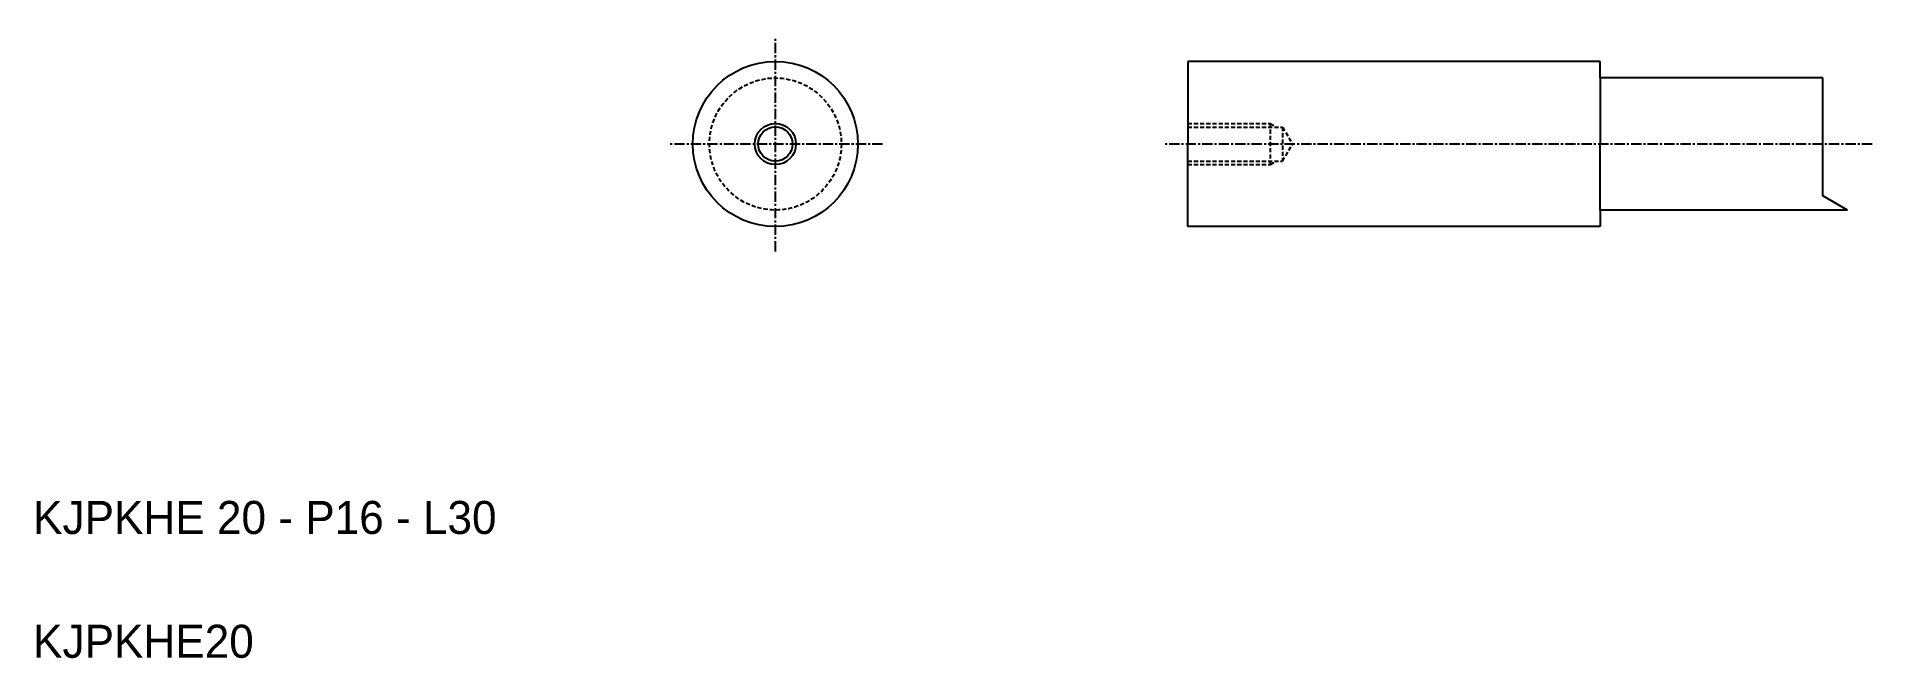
# Model space of a CAD drawing. Extents: x 10 to 233, y 10 to 85.
import ezdxf

# ---------------------------------------------------------------- set-up
doc = ezdxf.new("R2010")
doc.units = 0
doc.linetypes.add('CENTER', pattern=[2, 1.25, -0.25, 0.25, -0.25])
doc.linetypes.add('DASHED', pattern=[0.75, 0.5, -0.25])
doc.layers.get('0').update_dxf_attribs({"linetype": 'CONTINUOUS'})
doc.layers.add('CENTER', color=1, linetype='CENTER')

msp = doc.modelspace()

# ---------------------------------------------------------------- linework, layer by layer
at = {"color": 7, "linetype": 'CONTINUOUS'}
for p, q in [((200, 82.24), (150, 82.24)), ((150, 82.24), (150, 72.24)), ((200, 80.24), (200, 82.24)), ((200, 80.24), (200, 72.24)), ((227, 80.24), (200, 80.24)), ((227, 65.97), (227, 80.24)), ((150, 62.24), (150, 72.24)), ((200, 64.24), (200, 72.24)), ((230, 64.24), (227, 65.97)), ((230, 64.24), (200, 64.24)), ((200, 64.24), (200, 62.24)), ((200, 62.24), (150, 62.24))]:
    msp.add_line(p, q, dxfattribs=at)
at = {"color": 3, "linetype": 'DASHED'}
for p, q in [((150, 74.74), (160, 74.74)), ((150, 74.3), (161.5, 74.3)), ((160, 74.74), (160, 69.74)), ((160, 74.74), (160.66, 74.36)), ((161.5, 74.3), (161.5, 70.17)), ((161.5, 74.3), (162.69, 72.24)), ((161.5, 70.17), (162.69, 72.24)), ((150, 70.17), (161.5, 70.17)), ((150, 69.74), (160, 69.74)), ((160, 69.74), (160.66, 70.12))]:
    msp.add_line(p, q, dxfattribs=at)
at = {"color": 7, "linetype": 'CONTINUOUS'}
for radius in [10, 2.07]:
    msp.add_circle((100, 72.24), radius, dxfattribs=at)
at = {"color": 3, "linetype": 'DASHED'}
msp.add_circle((100, 72.24), 8, dxfattribs=at)
at = {"color": 3, "linetype": 'CONTINUOUS'}
msp.add_circle((100, 72.24), 2.5, dxfattribs=at)
at = {"layer": 'CENTER', "color": 1, "linetype": 'CENTER'}
for p, q in [((100, 59.24), (100, 85.24)), ((113, 72.24), (87, 72.24)), ((233, 72.24), (147, 72.24))]:
    msp.add_line(p, q, dxfattribs=at)

# ---------------------------------------------------------------- texts
at = {"color": 7, "linetype": 'CONTINUOUS'}
for s, p in [('KJPKHE 20 - P16 - L30', (10, 25)), ('KJPKHE20', (10, 10))]:
    msp.add_text(s, height=4, dxfattribs=at).set_placement(p)

doc.saveas('drawing.dxf')
